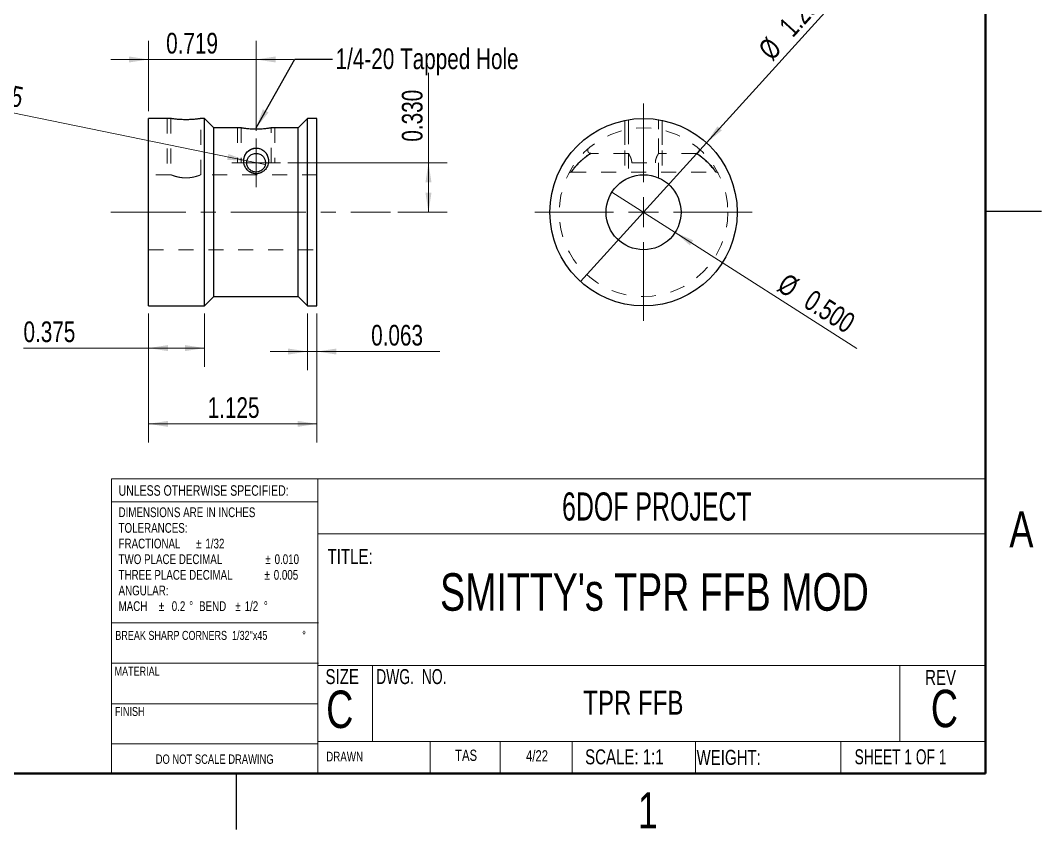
# Model space of a CAD drawing. Header units: inches. Extents: x 0 to 21.9, y 0.1 to 16.9.
# Drawn here: x 15.06 to 21.88, y 0.12 to 5.52 of the extents above; entities that cross this region are included whole.
import ezdxf

# ---------------------------------------------------------------- set-up
doc = ezdxf.new("R2010")
doc.units = ezdxf.units.IN
doc.header["$MEASUREMENT"] = 0
for name, pattern in [('CENTERX2', [0.8, 0.5, -0.1, 0.1, -0.1]), ('HIDDEN', [0.075, 0.05, -0.025]), ('PHANTOM', [0.5, 0.25, -0.05, 0.05, -0.05, 0.05, -0.05])]:
    doc.linetypes.add(name, pattern=pattern)
doc.layers.add('OBJECT', color=7, linetype='Continuous', lineweight=25)
doc.styles.add('SLDTEXTSTYLE0', font='TXT', dxfattribs={"width": 0.75})
doc.styles.add('SLDTEXTSTYLE1', font='TXT', dxfattribs={"width": 0.6875})
doc.styles.add('SLDTEXTSTYLE2', font='TXT', dxfattribs={"width": 0.694444})
doc.styles.add('SLDTEXTSTYLE3', font='TXT', dxfattribs={"width": 0.663})
doc.dimstyles.new('SLDDIMSTYLE1', dxfattribs={"dimtxt": 0.137795, "dimasz": 0.13, "dimexe": 0, "dimexo": 0.0625, "dimgap": 0.034449, "dimtad": 1, "dimdec": 3, "dimrnd": 1e-09, "dimzin": 12, "dimdsep": 46, "dimtxsty": 'SLDTEXTSTYLE0', "dimsah": 1, "dimcen": 0.09, "dimadec": 0, "dimazin": 3, "dimtfac": 1, "dimtdec": 3, "dimtofl": 0, "dimtmove": 0, "dimatfit": 3, "dimfxl": 1, "dimfrac": 2, "dimtolj": 1, "dimtzin": 12, "dimarcsym": 0})
doc.dimstyles.new('SLDDIMSTYLE12', dxfattribs={"dimtxt": 0.137795, "dimasz": 0.13, "dimexe": 0, "dimexo": 0.0625, "dimgap": 0.034449, "dimtad": 1, "dimdec": 3, "dimrnd": 1e-09, "dimzin": 0, "dimdsep": 46, "dimtxsty": 'SLDTEXTSTYLE0', "dimsah": 1, "dimcen": 0.09, "dimadec": 0, "dimazin": 0, "dimtfac": 1, "dimtdec": 3, "dimtofl": 0, "dimtmove": 0, "dimatfit": 3, "dimfxl": 1, "dimfrac": 2, "dimtolj": 1, "dimtzin": 12, "dimarcsym": 0})
doc.dimstyles.new('SLDDIMSTYLE13', dxfattribs={"dimtxt": 0.137795, "dimasz": 0.13, "dimexe": 0, "dimexo": 0.0625, "dimgap": 0.034449, "dimtad": 1, "dimdec": 3, "dimrnd": 1e-09, "dimdsep": 46, "dimtxsty": 'SLDTEXTSTYLE0', "dimsah": 1, "dimcen": 0.09, "dimadec": 0, "dimazin": 2, "dimtfac": 1, "dimtdec": 3, "dimtofl": 0, "dimtmove": 0, "dimatfit": 3, "dimfxl": 1, "dimfrac": 2, "dimtolj": 1, "dimtzin": 12, "dimarcsym": 0})
doc.dimstyles.new('SLDDIMSTYLE14', dxfattribs={"dimtxt": 0.137795, "dimasz": 0.13, "dimexe": 0, "dimexo": 0.0625, "dimgap": 0.034449, "dimtad": 1, "dimdec": 3, "dimrnd": 1e-09, "dimzin": 4, "dimdsep": 46, "dimtxsty": 'SLDTEXTSTYLE0', "dimblk1": 'NONE', "dimsah": 1, "dimcen": 0, "dimadec": 0, "dimazin": 1, "dimtfac": 1, "dimtdec": 3, "dimtmove": 0, "dimatfit": 3, "dimldrblk": 'NONE', "dimfxl": 1, "dimfrac": 2, "dimtolj": 1, "dimtzin": 12, "dimarcsym": 0})
doc.dimstyles.new('SLDDIMSTYLE15', dxfattribs={"dimtxt": 0.137795, "dimasz": 0.13, "dimexe": 0, "dimexo": 0.0625, "dimgap": 0.034449, "dimtad": 1, "dimdec": 3, "dimrnd": 1e-09, "dimzin": 0, "dimdsep": 46, "dimtxsty": 'SLDTEXTSTYLE0', "dimblk1": 'NONE', "dimsah": 1, "dimcen": 0, "dimadec": 0, "dimazin": 0, "dimtfac": 1, "dimtdec": 3, "dimtmove": 0, "dimatfit": 3, "dimldrblk": 'NONE', "dimfxl": 1, "dimfrac": 2, "dimtolj": 1, "dimtzin": 12, "dimarcsym": 0})
doc.dimstyles.new('SLDDIMSTYLE5', dxfattribs={"dimtxt": 0.137795, "dimasz": 0.13, "dimexe": 0, "dimexo": 0.0625, "dimgap": 0.034449, "dimtad": 1, "dimdec": 3, "dimrnd": 1e-09, "dimdsep": 46, "dimtxsty": 'SLDTEXTSTYLE0', "dimblk1": 'NONE', "dimsah": 1, "dimcen": 0, "dimadec": 0, "dimazin": 2, "dimtfac": 1, "dimtdec": 3, "dimtmove": 0, "dimatfit": 3, "dimldrblk": 'NONE', "dimfxl": 1, "dimfrac": 2, "dimtolj": 1, "dimtzin": 12, "dimarcsym": 0})
doc.dimstyles.new('SLDDIMSTYLE7', dxfattribs={"dimtxt": 0.18, "dimasz": 0.13, "dimexe": 0, "dimexo": 0.0625, "dimgap": 0, "dimtad": 0, "dimtih": 1, "dimtoh": 1, "dimdec": 0, "dimrnd": 1e-09, "dimzin": 0, "dimdsep": 46, "dimtxsty": 'Standard', "dimsah": 1, "dimcen": 0.09, "dimadec": 0, "dimazin": 0, "dimtfac": 0.13, "dimtdec": 0, "dimtofl": 0, "dimtmove": 0, "dimatfit": 3, "dimfxl": 1, "dimfrac": 2, "dimtolj": 1, "dimtzin": 0, "dimarcsym": 0})
doc.dimstyles.new('SLDDIMSTYLE8', dxfattribs={"dimtxt": 0.137795, "dimasz": 0.13, "dimexe": 0, "dimexo": 0.0625, "dimgap": 0.034449, "dimtad": 1, "dimdec": 3, "dimrnd": 1e-09, "dimdsep": 46, "dimtxsty": 'SLDTEXTSTYLE0', "dimsah": 1, "dimcen": 0.09, "dimadec": 0, "dimazin": 2, "dimtfac": 1, "dimtdec": 3, "dimtmove": 0, "dimatfit": 0, "dimfxl": 1, "dimfrac": 2, "dimtolj": 1, "dimtzin": 12, "dimarcsym": 0})

# ---------------------------------------------------------------- blocks, each defined once
blk = doc.blocks.new('_D_31')
at = {"color": 7, "linetype": 'Continuous', "lineweight": 0}
for p, q in [((17.7832, 4.5722), (17.7832, 5.171)), ((16.8455, 4.5722), (17.9082, 4.5722)), ((17.7832, 4.2422), (17.7832, 4.5722)), ((17.5795, 4.2422), (17.9082, 4.2422))]:
    blk.add_line(p, q, dxfattribs=at)
at = {"color": 7, "linetype": 'Continuous', "lineweight": 18}
for points in [[(17.7832, 4.5722), (17.7632, 4.4422), (17.8032, 4.4422)], [(17.7832, 4.2422), (17.8032, 4.3722), (17.7632, 4.3722)]]:
    blk.add_solid(points, dxfattribs=at)
at = {"color": 7, "linetype": 'Continuous', "lineweight": 18, "insert": (17.6056, 4.7128), "char_height": 0.1378, "attachment_point": 1, "rotation": 90, "style": 'SLDTEXTSTYLE0'}
blk.add_mtext('0.330', dxfattribs=at)
blk = doc.blocks.new('_D_32')
at = {"color": 7, "linetype": 'Continuous', "lineweight": 0}
for q in [(14.5099, 5.0082), (16.6942, 4.5596)]:
    blk.add_line((16.5717, 4.5848), q, dxfattribs=at)
at = {"color": 7, "linetype": 'Continuous', "lineweight": 18}
blk.add_solid([(16.5717, 4.5848), (16.4484, 4.6305), (16.4404, 4.5913)], dxfattribs=at)
at = {"color": 7, "linetype": 'Continuous', "lineweight": 18, "char_height": 0.1378, "attachment_point": 1, "rotation": 348.39497, "style": 'SLDTEXTSTYLE0'}
for s, insert in [('%%c', (14.5456, 5.182)), ('0.125', (14.7496, 5.1423))]:
    blk.add_mtext(s, dxfattribs=dict(at, insert=insert))
blk = doc.blocks.new('_None')
blk = doc.blocks.new('_D_33')
at = {"color": 7, "linetype": 'Continuous', "lineweight": 0}
for p, q in [((15.9142, 3.5672), (15.9142, 2.7057)), ((17.0392, 3.5672), (17.0392, 2.7057)), ((15.9142, 2.8307), (17.0392, 2.8307))]:
    blk.add_line(p, q, dxfattribs=at)
at = {"color": 7, "linetype": 'Continuous', "lineweight": 18}
for points in [[(15.9142, 2.8307), (16.0442, 2.8107), (16.0442, 2.8507)], [(17.0392, 2.8307), (16.9092, 2.8507), (16.9092, 2.8107)]]:
    blk.add_solid(points, dxfattribs=at)
at = {"color": 7, "linetype": 'Continuous', "lineweight": 18, "insert": (16.3095, 3.0083), "char_height": 0.1378, "attachment_point": 1, "style": 'SLDTEXTSTYLE0'}
blk.add_mtext('1.125', dxfattribs=at)
blk = doc.blocks.new('_D_34')
at = {"color": 7, "linetype": 'Continuous', "lineweight": 0}
for p, q in [((16.9767, 3.5672), (16.9767, 3.1881)), ((17.0392, 3.5672), (17.0392, 3.1881)), ((16.9767, 3.3131), (16.7267, 3.3131)), ((16.9767, 3.3131), (17.0392, 3.3131)), ((17.0392, 3.3131), (17.8589, 3.3131))]:
    blk.add_line(p, q, dxfattribs=at)
at = {"color": 7, "linetype": 'Continuous', "lineweight": 18}
for points in [[(16.9767, 3.3131), (16.8467, 3.3331), (16.8467, 3.2931)], [(17.0392, 3.3131), (17.1692, 3.2931), (17.1692, 3.3331)]]:
    blk.add_solid(points, dxfattribs=at)
at = {"color": 7, "linetype": 'Continuous', "lineweight": 18, "insert": (17.4007, 3.4908), "char_height": 0.1378, "attachment_point": 1, "style": 'SLDTEXTSTYLE0'}
blk.add_mtext('0.063', dxfattribs=at)
blk = doc.blocks.new('_D_35')
at = {"color": 7, "linetype": 'Continuous', "lineweight": 0}
for p, q in [((15.9142, 3.5672), (15.9142, 3.2111)), ((16.2892, 3.5672), (16.2892, 3.2111)), ((15.9142, 3.3361), (15.0804, 3.3361)), ((15.9142, 3.3361), (16.2892, 3.3361))]:
    blk.add_line(p, q, dxfattribs=at)
at = {"color": 7, "linetype": 'Continuous', "lineweight": 18}
for points in [[(15.9142, 3.3361), (16.0442, 3.3161), (16.0442, 3.3561)], [(16.2892, 3.3361), (16.1592, 3.3561), (16.1592, 3.3161)]]:
    blk.add_solid(points, dxfattribs=at)
at = {"color": 7, "linetype": 'Continuous', "lineweight": 18, "insert": (15.0804, 3.5137), "char_height": 0.1378, "attachment_point": 1, "style": 'SLDTEXTSTYLE0'}
blk.add_mtext('0.375', dxfattribs=at)
blk = doc.blocks.new('_D_36')
at = {"color": 7, "linetype": 'Continuous', "lineweight": 0}
for p, q in [((15.9142, 4.9172), (15.9142, 5.3859)), ((16.633, 4.7847), (16.633, 5.3859)), ((15.9142, 5.2609), (15.6642, 5.2609)), ((15.9142, 5.2609), (16.633, 5.2609)), ((16.633, 5.2609), (16.883, 5.2609))]:
    blk.add_line(p, q, dxfattribs=at)
at = {"color": 7, "linetype": 'Continuous', "lineweight": 18}
for points in [[(15.9142, 5.2609), (15.7842, 5.2809), (15.7842, 5.2409)], [(16.633, 5.2609), (16.763, 5.2409), (16.763, 5.2809)]]:
    blk.add_solid(points, dxfattribs=at)
at = {"color": 7, "linetype": 'Continuous', "lineweight": 18, "insert": (16.0325, 5.4385), "char_height": 0.1378, "attachment_point": 1, "style": 'SLDTEXTSTYLE0'}
blk.add_mtext('0.719', dxfattribs=at)
blk = doc.blocks.new('SW_CENTERMARKSYMBOL_11')
at = {"color": 0, "linetype": 'Continuous', "lineweight": 18}
for p, q in [((0, 0.1), (0, 0.1625)), ((0, 0), (0, 0.1)), ((-0.1, 0), (-0.1625, 0)), ((0, 0), (-0.1, 0)), ((0, 0), (0, -0.1)), ((0, 0), (0.1, 0)), ((0.1, 0), (0.1625, 0)), ((0, -0.1), (0, -0.1625))]:
    blk.add_line(p, q, dxfattribs=at)
blk = doc.blocks.new('_D_37')
at = {"color": 7, "linetype": 'Continuous', "lineweight": 0}
for q in [(20.5536, 5.7132), (18.7986, 3.7794)]:
    blk.add_line((19.6387, 4.705), q, dxfattribs=at)
at = {"color": 7, "linetype": 'Continuous', "lineweight": 18}
blk.add_solid([(19.6387, 4.705), (19.7408, 4.7879), (19.7112, 4.8147)], dxfattribs=at)
at = {"color": 7, "linetype": 'Continuous', "lineweight": 18, "char_height": 0.1378, "attachment_point": 1, "rotation": 47.77483, "style": 'SLDTEXTSTYLE0'}
for s, insert in [('1.250', (20.1128, 5.4946)), ('%%c', (19.9747, 5.3393))]:
    blk.add_mtext(s, dxfattribs=dict(at, insert=insert))
blk = doc.blocks.new('_D_38')
at = {"color": 7, "linetype": 'Continuous', "lineweight": 0}
for q in [(19.0078, 4.3766), (20.6421, 3.3344)]:
    blk.add_line((19.4294, 4.1078), q, dxfattribs=at)
at = {"color": 7, "linetype": 'Continuous', "lineweight": 18}
blk.add_solid([(19.4294, 4.1078), (19.5283, 4.021), (19.5498, 4.0547)], dxfattribs=at)
at = {"color": 7, "linetype": 'Continuous', "lineweight": 18, "char_height": 0.1378, "attachment_point": 1, "rotation": 327.47101, "style": 'SLDTEXTSTYLE0'}
for s, insert in [('%%c', (20.1759, 3.8419)), ('0.500', (20.3522, 3.732))]:
    blk.add_mtext(s, dxfattribs=dict(at, insert=insert))
blk = doc.blocks.new('SW_CENTERMARKSYMBOL_12')
at = {"color": 0, "linetype": 'Continuous', "lineweight": 18}
for p, q in [((0, 0.2), (0, 0.725)), ((0, 0), (0, 0.1)), ((-0.2, 0), (-0.725, 0)), ((0, 0), (-0.1, 0)), ((0, 0), (0, -0.1)), ((0, 0), (0.1, 0)), ((0.2, 0), (0.725, 0)), ((0, -0.2), (0, -0.725))]:
    blk.add_line(p, q, dxfattribs=at)

msp = doc.modelspace()

# ---------------------------------------------------------------- linework, layer by layer
at = {"color": 7, "linetype": 'Continuous', "lineweight": 50}
for p, q in [((21.5, 16.5), (21.5, 0.5)), ((21.5, 0.5), (0.5, 0.5))]:
    msp.add_line(p, q, dxfattribs=at)
at = {"color": 7, "linetype": 'HIDDEN', "lineweight": 18}
for p, q in [((16.0392, 4.86721), (16.0392, 4.49221)), ((16.0637, 4.86721), (16.0637, 4.49211)), ((16.15826, 4.85916), (16.16715, 4.85911)), ((16.2647, 4.49207), (16.26463, 4.86721)), ((16.2892, 4.86721), (16.2892, 4.49221)), ((19.09363, 4.85458), (19.09363, 4.45872)), ((19.11813, 4.85908), (19.11813, 4.79566)), ((19.31913, 4.79571), (19.31913, 4.85913)), ((19.34363, 4.85458), (19.34363, 4.45872)), ((16.50795, 4.80471), (16.50795, 4.57221)), ((16.53245, 4.80471), (16.53245, 4.57221)), ((16.62686, 4.79575), (16.63564, 4.79569)), ((16.73345, 4.57221), (16.73345, 4.80471)), ((16.75795, 4.80471), (16.75795, 4.57221)), ((19.09363, 4.79065), (19.09363, 4.63471)), ((19.11813, 4.79566), (19.11813, 4.63458)), ((19.31913, 4.63458), (19.31913, 4.79571)), ((19.34363, 4.79065), (19.34363, 4.63471)), ((18.86585, 4.63443), (18.86583, 4.63442)), ((19.11821, 4.63471), (18.86585, 4.63471)), ((19.11813, 4.63458), (19.11813, 4.47112)), ((19.57129, 4.63478), (19.31904, 4.63471)), ((19.31913, 4.47119), (19.31913, 4.63458)), ((16.53245, 4.57221), (16.57045, 4.57221)), ((16.69545, 4.57221), (16.73345, 4.57221)), ((19.13992, 4.57221), (19.29733, 4.57221)), ((18.73601, 4.50991), (18.73601, 4.50991)), ((18.73602, 4.50971), (19.70136, 4.50971)), ((16.06397, 4.49221), (15.9142, 4.49221)), ((16.16525, 4.47116), (16.15502, 4.47144)), ((17.0392, 4.49221), (16.26434, 4.49221)), ((15.9142, 3.99221), (17.0392, 3.99221))]:
    msp.add_line(p, q, dxfattribs=at)
at = {"color": 7, "linetype": 'CENTERX2', "lineweight": 18}
msp.add_line((15.6642, 4.24221), (17.52947, 4.24221), dxfattribs=at)
at = {"color": 131, "linetype": 'Continuous', "lineweight": 25}
for p, q in [((21.5, 4.25), (21.875, 4.25)), ((16.5, 0.5), (16.5, 0.125))]:
    msp.add_line(p, q, dxfattribs=at)
at = {"color": 7, "linetype": 'Continuous', "lineweight": 18}
for p, q in [((15.66826, 0.5), (15.66826, 2.46435)), ((17.0452, 2.46435), (17.0452, 0.5)), ((17.0452, 2.31001), (15.66826, 2.31001)), ((17.0452, 2.0972), (21.5, 2.0972)), ((15.66826, 1.50372), (17.04971, 1.50372)), ((15.66826, 1.23372), (17.04971, 1.23372)), ((17.0452, 1.21986), (21.5, 1.21986)), ((17.40935, 1.21986), (17.40935, 0.71289)), ((20.92806, 1.21986), (20.92806, 0.71289)), ((15.66826, 0.96372), (17.0452, 0.96372)), ((17.0452, 0.71289), (21.5, 0.71289)), ((18.74128, 0.71289), (18.74128, 0.5)), ((19.56442, 0.71289), (19.56442, 0.5)), ((20.53633, 0.71289), (20.53633, 0.5))]:
    msp.add_line(p, q, dxfattribs=at)
at = {"color": 131, "linetype": 'Continuous', "lineweight": 18}
for p, q in [((15.66826, 2.46435), (21.5, 2.46435)), ((15.66826, 0.69627), (17.0452, 0.69627)), ((17.7937, 0.71289), (17.7937, 0.5)), ((18.26223, 0.71289), (18.26223, 0.5))]:
    msp.add_line(p, q, dxfattribs=at)
at = {"color": 7, "linetype": 'HIDDEN', "lineweight": 18}
msp.add_circle((19.21863, 4.24221), 0.5625, dxfattribs=at)
at = {"color": 8, "linetype": 'PHANTOM', "lineweight": 18}
msp.add_open_spline([(16.71461, 4.57221), (16.7132, 4.562), (16.70998, 4.55178), (16.70204, 4.53729), (16.69883, 4.53255), (16.69149, 4.52382), (16.68734, 4.51976), (16.67795, 4.51242), (16.67271, 4.50916), (16.66168, 4.50394), (16.65574, 4.5019), (16.64341, 4.49927), (16.63716, 4.4987), (16.62452, 4.49903), (16.6182, 4.49997), (16.60616, 4.50322), (16.60029, 4.50558), (16.58953, 4.51137), (16.58455, 4.51484), (16.57555, 4.52264), (16.57161, 4.52689), (16.5647, 4.53597), (16.56176, 4.5408), (16.55457, 4.55552), (16.55181, 4.56588), (16.54989, 4.5861), (16.5507, 4.59613), (16.55534, 4.61498), (16.55924, 4.62403), (16.56721, 4.6363), (16.57023, 4.64019), (16.57711, 4.64755), (16.58101, 4.65106), (16.58961, 4.65737), (16.59431, 4.66019), (16.60482, 4.66501), (16.61043, 4.66692), (16.62253, 4.66947), (16.62887, 4.67007), (16.64163, 4.6697), (16.64789, 4.66874), (16.65963, 4.66557), (16.66511, 4.66337), (16.67504, 4.65818), (16.67961, 4.65513), (16.68777, 4.64853), (16.6914, 4.64497), (16.69791, 4.63736), (16.7008, 4.63329), (16.70826, 4.62068), (16.71171, 4.61168), (16.71564, 4.5924), (16.71603, 4.58243), (16.71461, 4.57221)], degree=3, knots=[0, 0, 0, 0, 0.0625, 0.0625, 0.09375, 0.09375, 0.125, 0.125, 0.15625, 0.15625, 0.1875, 0.1875, 0.21875, 0.21875, 0.25, 0.25, 0.28125, 0.28125, 0.3125, 0.3125, 0.34375, 0.34375, 0.375, 0.375, 0.4375, 0.4375, 0.5, 0.5, 0.5625, 0.5625, 0.59375, 0.59375, 0.625, 0.625, 0.65625, 0.65625, 0.6875, 0.6875, 0.71875, 0.71875, 0.75, 0.75, 0.78125, 0.78125, 0.8125, 0.8125, 0.84375, 0.84375, 0.875, 0.875, 0.9375, 0.9375, 1, 1, 1, 1], dxfattribs=at)
at = {"color": 7, "linetype": 'HIDDEN', "lineweight": 18}
for points, knots in [([(18.86582, 4.63459), (18.8658, 4.63458), (18.86437, 4.63444), (18.86142, 4.63504), (18.85714, 4.63647), (18.85316, 4.63907), (18.84982, 4.6426), (18.84749, 4.64673), (18.84626, 4.651), (18.84597, 4.65499), (18.84639, 4.65859), (18.84731, 4.6617), (18.84853, 4.66428), (18.84982, 4.66629), (18.85093, 4.66766), (18.8517, 4.66848), (18.85195, 4.66873), (18.85203, 4.66881)], [0, 0, 0, 0, 0.00088701, 0.09115531, 0.18670736, 0.28692835, 0.3888453, 0.49244657, 0.58491246, 0.66874467, 0.74490547, 0.81346053, 0.87390315, 0.9251475, 0.96488497, 0.98805581, 1, 1, 1, 1]), ([(19.11813, 4.63458), (19.11818, 4.63462), (19.11803, 4.63487), (19.11865, 4.63387), (19.11995, 4.63175), (19.12202, 4.62826), (19.12468, 4.62358), (19.12785, 4.61757), (19.13142, 4.61002), (19.13501, 4.60097), (19.13783, 4.59125), (19.1396, 4.5815), (19.13981, 4.57534), (19.13992, 4.57221)], [0, 0, 0, 0, 0.0188539, 0.1081837, 0.2001092, 0.2899817, 0.3819364, 0.4830405, 0.5864563, 0.7000061, 0.8172591, 0.9071756, 1, 1, 1, 1]), ([(19.29733, 4.57221), (19.29743, 4.57527), (19.29765, 4.58151), (19.29928, 4.59048), (19.30162, 4.59895), (19.30457, 4.60699), (19.30792, 4.61456), (19.31148, 4.62159), (19.31485, 4.62762), (19.31739, 4.63191), (19.31891, 4.63436), (19.319, 4.63451), (19.31913, 4.63458)], [0, 0, 0, 0, 0.0909118, 0.1849877, 0.2757837, 0.3686641, 0.4715445, 0.5767963, 0.6912118, 0.8096804, 0.9122906, 1, 1, 1, 1]), ([(19.58508, 4.66889), (19.58536, 4.6686), (19.58643, 4.66752), (19.58826, 4.66505), (19.59003, 4.66136), (19.591, 4.65715), (19.59107, 4.6528), (19.59017, 4.64839), (19.58818, 4.64408), (19.58515, 4.64029), (19.5814, 4.6374), (19.57738, 4.63561), (19.57399, 4.63478), (19.57198, 4.63478), (19.57129, 4.63478)], [0, 0, 0, 0, 0.0260554, 0.0991035, 0.1944052, 0.2865329, 0.3739417, 0.4709093, 0.5722167, 0.6751197, 0.7790253, 0.8718466, 0.9560388, 1, 1, 1, 1]), ([(18.71891, 4.50036), (18.71898, 4.50047), (18.71919, 4.5008), (18.72005, 4.50206), (18.72179, 4.50412), (18.72469, 4.50655), (18.72844, 4.50851), (18.73233, 4.50967), (18.73488, 4.5097), (18.73602, 4.50971)], [0, 0, 0, 0, 0.0307558, 0.0934434, 0.2292068, 0.4229442, 0.6335503, 0.8369776, 1, 1, 1, 1]), ([(19.70133, 4.50996), (19.70139, 4.50997), (19.70278, 4.51012), (19.70542, 4.50962), (19.70893, 4.50859), (19.71188, 4.50705), (19.71424, 4.50532), (19.71602, 4.50359), (19.71725, 4.50209), (19.71799, 4.50103), (19.71831, 4.50052), (19.71839, 4.50039), (19.71841, 4.50034)], [0, 0, 0, 0, 0.0077962, 0.1989145, 0.3726455, 0.5294261, 0.6683505, 0.7872726, 0.8818146, 0.9452199, 0.9802706, 1, 1, 1, 1]), ([(16.06397, 4.49211), (16.06389, 4.49214), (16.06354, 4.49228), (16.06556, 4.49147), (16.06995, 4.48975), (16.07676, 4.48722), (16.08584, 4.4841), (16.09719, 4.48063), (16.11074, 4.47714), (16.12602, 4.4741), (16.14265, 4.47193), (16.15555, 4.47117), (16.16281, 4.47113), (16.1642, 4.47112)], [0, 0, 0, 0, 0.0290345, 0.13265, 0.2302157, 0.3303887, 0.4323606, 0.5369548, 0.645147, 0.7565223, 0.8633373, 0.9737795, 1, 1, 1, 1]), ([(16.1642, 4.47112), (16.16951, 4.47123), (16.1803, 4.47145), (16.19591, 4.47315), (16.21072, 4.47566), (16.22437, 4.47879), (16.23676, 4.48226), (16.24741, 4.48572), (16.25601, 4.48882), (16.26171, 4.49101), (16.26457, 4.49216), (16.2644, 4.49209), (16.26434, 4.49207)], [0, 0, 0, 0, 0.0998301, 0.202729, 0.3025148, 0.4049293, 0.5099297, 0.6177383, 0.7266483, 0.8390297, 0.9425425, 1, 1, 1, 1])]:
    msp.add_open_spline(points, degree=3, knots=knots, dxfattribs=at)
at = {"layer": 'OBJECT'}
for p, q in [((16.06404, 4.86721), (15.9142, 4.86721)), ((15.9142, 4.24221), (15.9142, 4.86721)), ((16.2892, 4.86721), (16.26463, 4.86721)), ((16.3517, 4.80471), (16.2892, 4.86721)), ((16.2892, 4.24221), (16.2892, 4.86721)), ((16.9767, 4.86721), (16.9142, 4.80471)), ((17.0392, 4.86721), (16.9767, 4.86721)), ((16.9767, 4.24221), (16.9767, 4.86721)), ((17.0392, 4.24221), (17.0392, 4.86721)), ((16.53279, 4.80471), (16.3517, 4.80471)), ((16.3517, 4.24221), (16.3517, 4.80471)), ((16.9142, 4.80471), (16.73335, 4.80471)), ((16.9142, 4.24221), (16.9142, 4.80471)), ((15.9142, 3.61721), (15.9142, 4.24221)), ((16.2892, 3.61721), (16.2892, 4.24221)), ((16.3517, 3.67971), (16.3517, 4.24221)), ((16.9142, 3.67971), (16.9142, 4.24221)), ((16.9767, 3.61721), (16.9767, 4.24221)), ((17.0392, 3.61721), (17.0392, 4.24221)), ((15.9142, 3.61721), (16.2892, 3.61721)), ((16.2892, 3.61721), (16.3517, 3.67971)), ((16.3517, 3.67971), (16.9142, 3.67971)), ((16.9142, 3.67971), (16.9767, 3.61721)), ((16.9767, 3.61721), (17.0392, 3.61721))]:
    msp.add_line(p, q, dxfattribs=at)
for radius in [0.625, 0.25]:
    msp.add_circle((19.21863, 4.24221), radius, dxfattribs=at)
for points, knots in [([(16.1642, 4.85908), (16.15867, 4.85912), (16.14745, 4.85921), (16.13118, 4.8599), (16.1157, 4.86092), (16.10168, 4.86219), (16.08926, 4.86358), (16.07902, 4.86491), (16.07104, 4.86606), (16.06598, 4.86685), (16.06361, 4.86723), (16.06395, 4.86717), (16.06404, 4.86721)], [0, 0, 0, 0, 0.1049039, 0.2128746, 0.3177715, 0.4256641, 0.5314139, 0.6401951, 0.7464885, 0.8559152, 0.9612841, 1, 1, 1, 1]), ([(16.26463, 4.86721), (16.26443, 4.86717), (16.264, 4.8671), (16.25992, 4.86645), (16.25329, 4.86546), (16.24418, 4.86421), (16.23274, 4.86283), (16.2194, 4.86149), (16.20432, 4.86031), (16.18975, 4.85956), (16.1762, 4.85915), (16.16822, 4.8591), (16.1642, 4.85908)], [0, 0, 0, 0, 0.0985622, 0.206243, 0.3108168, 0.4183611, 0.5240563, 0.632778, 0.7390793, 0.8485114, 0.9237047, 1, 1, 1, 1]), ([(16.63295, 4.79566), (16.62743, 4.79571), (16.61623, 4.79581), (16.59998, 4.79657), (16.58453, 4.79771), (16.57053, 4.79912), (16.55812, 4.80066), (16.54786, 4.80214), (16.53985, 4.80342), (16.53476, 4.8043), (16.53237, 4.80473), (16.5327, 4.80467), (16.53279, 4.80471)], [0, 0, 0, 0, 0.1046813, 0.2124291, 0.3171018, 0.4247531, 0.5304778, 0.6392247, 0.7456249, 0.8551734, 0.9604359, 1, 1, 1, 1]), ([(16.73335, 4.80471), (16.73317, 4.80466), (16.7328, 4.80459), (16.72884, 4.8039), (16.72232, 4.80281), (16.71332, 4.80143), (16.70198, 4.7999), (16.68872, 4.7984), (16.67369, 4.79708), (16.65904, 4.79622), (16.64528, 4.79574), (16.63708, 4.79569), (16.63295, 4.79566)], [0, 0, 0, 0, 0.0952906, 0.2027041, 0.306972, 0.4141883, 0.5198216, 0.6284688, 0.7348841, 0.8444433, 0.9216214, 1, 1, 1, 1]), ([(16.71461, 4.57221), (16.71603, 4.58242), (16.71562, 4.59247), (16.71173, 4.61159), (16.70827, 4.62066), (16.69831, 4.6375), (16.69201, 4.64506), (16.67984, 4.65497), (16.67529, 4.65802), (16.66538, 4.66324), (16.65989, 4.66547), (16.64824, 4.66867), (16.64195, 4.66966), (16.62936, 4.67009), (16.62298, 4.66953), (16.61088, 4.66705), (16.60515, 4.66513), (16.5947, 4.6604), (16.58998, 4.6576), (16.58131, 4.65131), (16.57742, 4.64785), (16.57051, 4.64051), (16.56745, 4.63662), (16.56205, 4.62839), (16.55972, 4.62407), (16.55585, 4.61519), (16.55429, 4.61061), (16.55074, 4.59644), (16.5499, 4.58635), (16.55128, 4.57126), (16.55218, 4.56621), (16.55493, 4.55609), (16.55681, 4.55099), (16.56155, 4.54118), (16.56441, 4.53642), (16.57126, 4.52728), (16.57523, 4.52297), (16.58405, 4.51523), (16.58895, 4.51174), (16.59977, 4.5058), (16.60547, 4.50347), (16.61747, 4.50011), (16.62384, 4.49911), (16.63642, 4.49866), (16.6428, 4.4992), (16.65516, 4.50173), (16.66106, 4.5037), (16.67232, 4.50893), (16.67754, 4.51214), (16.687, 4.51946), (16.6913, 4.52362), (16.69873, 4.53241), (16.70192, 4.5371), (16.70729, 4.54686), (16.70943, 4.55184), (16.71273, 4.56194), (16.71391, 4.56711), (16.71461, 4.57221)], [0, 0, 0, 0, 0.0625, 0.0625, 0.125, 0.125, 0.1875, 0.1875, 0.21875, 0.21875, 0.25, 0.25, 0.28125, 0.28125, 0.3125, 0.3125, 0.34375, 0.34375, 0.375, 0.375, 0.40625, 0.40625, 0.4375, 0.4375, 0.46875, 0.46875, 0.5, 0.5, 0.5625, 0.5625, 0.59375, 0.59375, 0.625, 0.625, 0.65625, 0.65625, 0.6875, 0.6875, 0.71875, 0.71875, 0.75, 0.75, 0.78125, 0.78125, 0.8125, 0.8125, 0.84375, 0.84375, 0.875, 0.875, 0.90625, 0.90625, 0.9375, 0.9375, 0.96875, 0.96875, 1, 1, 1, 1]), ([(16.69482, 4.56332), (16.69587, 4.57064), (16.6956, 4.57768), (16.69288, 4.59127), (16.69047, 4.59761), (16.6836, 4.60947), (16.67909, 4.61504), (16.67049, 4.62233), (16.66726, 4.62462), (16.6601, 4.62866), (16.65618, 4.63042), (16.64728, 4.63323), (16.64249, 4.63419), (16.63234, 4.63492), (16.6272, 4.63464), (16.6125, 4.6321), (16.60447, 4.6284), (16.59466, 4.62176), (16.59172, 4.61932), (16.5865, 4.61419), (16.58421, 4.61149), (16.57813, 4.60301), (16.57509, 4.5968), (16.57115, 4.58373), (16.57021, 4.57678), (16.57066, 4.56604), (16.57111, 4.56241), (16.57273, 4.5551), (16.57389, 4.55139), (16.57853, 4.54049), (16.58323, 4.5333), (16.59614, 4.52092), (16.6045, 4.51569), (16.62336, 4.50966), (16.63381, 4.50892), (16.64865, 4.51151), (16.65349, 4.51298), (16.66238, 4.51686), (16.66659, 4.51933), (16.67401, 4.52486), (16.67725, 4.52791), (16.68293, 4.53443), (16.68538, 4.53795), (16.6914, 4.54861), (16.69377, 4.55601), (16.69482, 4.56332)], [0, 0, 0, 0, 0.0625, 0.0625, 0.125, 0.125, 0.1875, 0.1875, 0.21875, 0.21875, 0.25, 0.25, 0.28125, 0.28125, 0.3125, 0.3125, 0.375, 0.375, 0.40625, 0.40625, 0.4375, 0.4375, 0.5, 0.5, 0.5625, 0.5625, 0.59375, 0.59375, 0.625, 0.625, 0.6875, 0.6875, 0.75, 0.75, 0.8125, 0.8125, 0.84375, 0.84375, 0.875, 0.875, 0.90625, 0.90625, 0.9375, 0.9375, 1, 1, 1, 1]), ([(18.86583, 4.63442), (18.8659, 4.63447), (18.86601, 4.63454), (18.8646, 4.63363), (18.8623, 4.63212), (18.85795, 4.62923), (18.85215, 4.62527), (18.84317, 4.61894), (18.83136, 4.61015), (18.81732, 4.59892), (18.80359, 4.58702), (18.79131, 4.57555), (18.78029, 4.56447), (18.77107, 4.55458), (18.76288, 4.54523), (18.75604, 4.53699), (18.75019, 4.52955), (18.74544, 4.52325), (18.74162, 4.518), (18.73875, 4.51391), (18.73686, 4.51117), (18.7359, 4.50975), (18.73598, 4.50987), (18.73601, 4.50991)], [0, 0, 0, 0, 0.0219035, 0.0398642, 0.0742051, 0.1086239, 0.1544725, 0.2004053, 0.2816956, 0.3631124, 0.4379444, 0.5127548, 0.5722748, 0.6317585, 0.6822359, 0.7326752, 0.7767381, 0.8207671, 0.8611475, 0.9015019, 0.9406896, 0.9798638, 1, 1, 1, 1]), ([(18.77929, 4.56332), (18.78283, 4.56695), (18.78992, 4.57421), (18.80251, 4.58605), (18.81683, 4.59854), (18.83068, 4.60961), (18.84219, 4.6182), (18.85049, 4.62412), (18.85718, 4.62871), (18.8617, 4.63173), (18.86452, 4.63357), (18.8662, 4.63466), (18.86595, 4.6345), (18.86585, 4.63443)], [0, 0, 0, 0, 0.108076, 0.216202, 0.3683131, 0.5203703, 0.6183423, 0.7161821, 0.7888122, 0.8612617, 0.9115592, 0.9617786, 1, 1, 1, 1]), ([(19.65796, 4.56332), (19.66497, 4.55599), (19.67155, 4.54859), (19.68345, 4.53429), (19.68876, 4.52738), (19.69481, 4.51914), (19.69654, 4.51671), (19.69924, 4.51284), (19.70021, 4.51142), (19.70136, 4.50974), (19.70152, 4.50951), (19.701, 4.51027), (19.70031, 4.51129), (19.6982, 4.51435), (19.69674, 4.51643), (19.69318, 4.52139), (19.6911, 4.52421), (19.6864, 4.5304), (19.68374, 4.53379), (19.67812, 4.54073), (19.67512, 4.54431), (19.66562, 4.55526), (19.6588, 4.56261), (19.64459, 4.57688), (19.6371, 4.58389), (19.62225, 4.59695), (19.61474, 4.60313), (19.60382, 4.61164), (19.60025, 4.61434), (19.59331, 4.61945), (19.58992, 4.62188), (19.5836, 4.6263), (19.58069, 4.62828), (19.57566, 4.63165), (19.57359, 4.63301), (19.57106, 4.63466), (19.57066, 4.63492), (19.57183, 4.63415), (19.57334, 4.63318), (19.5797, 4.62897), (19.58607, 4.62465), (19.5995, 4.61496), (19.60668, 4.60953), (19.6215, 4.59757), (19.62894, 4.59122), (19.64001, 4.5811), (19.64369, 4.57761), (19.65092, 4.57056), (19.65445, 4.56699), (19.65796, 4.56332)], [0, 0, 0, 0, 0.0625, 0.0625, 0.125, 0.125, 0.15625, 0.15625, 0.1875, 0.1875, 0.21875, 0.21875, 0.25, 0.25, 0.28125, 0.28125, 0.3125, 0.3125, 0.34375, 0.34375, 0.375, 0.375, 0.4375, 0.4375, 0.5, 0.5, 0.5625, 0.5625, 0.59375, 0.59375, 0.625, 0.625, 0.65625, 0.65625, 0.6875, 0.6875, 0.71875, 0.71875, 0.75, 0.75, 0.8125, 0.8125, 0.875, 0.875, 0.9375, 0.9375, 0.96875, 0.96875, 1, 1, 1, 1]), ([(18.73601, 4.50991), (18.73599, 4.50989), (18.73593, 4.5098), (18.73692, 4.51125), (18.7389, 4.51413), (18.74117, 4.51735), (18.74434, 4.52175), (18.74874, 4.52769), (18.75586, 4.5368), (18.76409, 4.54666), (18.77203, 4.55563), (18.77725, 4.56116), (18.77929, 4.56332)], [0, 0, 0, 0, 0.0419692, 0.1397131, 0.2343855, 0.3291078, 0.3636417, 0.4982705, 0.6331218, 0.7720142, 0.9110589, 1, 1, 1, 1])]:
    msp.add_open_spline(points, degree=3, knots=knots, dxfattribs=at)

# ---------------------------------------------------------------- block references
at = {"color": 7, "linetype": 'Continuous', "lineweight": 0}
for name, p in [('SW_CENTERMARKSYMBOL_12', (19.21863, 4.24221)), ('SW_CENTERMARKSYMBOL_11', (16.63295, 4.57221))]:
    msp.add_blockref(name, p, dxfattribs=at)

# ---------------------------------------------------------------- texts
for s, insert, char_height, attachment_point, style in [('1/4-20 Tapped Hole', (17.16328, 5.33449), 0.1377953, 1, 'SLDTEXTSTYLE0'), ('UNLESS OTHERWISE SPECIFIED:', (15.71488, 2.42122), 0.07, 1, 'SLDTEXTSTYLE0'), ('6DOF PROJECT', (19.30738, 2.37356), 0.1875, 2, 'SLDTEXTSTYLE3'), ('DIMENSIONS ARE IN INCHES', (15.71488, 2.27368), 0.065, 1, 'SLDTEXTSTYLE0'), ('A', (21.74042, 2.24759), 0.24, 2, 'SLDTEXTSTYLE0'), ('TOLERANCES:', (15.71488, 2.16931), 0.065, 1, 'SLDTEXTSTYLE0'), ('FRACTIONAL', (15.71488, 2.06494), 0.065, 1, 'SLDTEXTSTYLE0'), ('%%p', (16.23247, 2.06494), 0.065, 1, 'SLDTEXTSTYLE0'), ('1/32', (16.29438, 2.06494), 0.065, 1, 'SLDTEXTSTYLE0'), ('TITLE:', (17.10984, 1.99597), 0.1, 1, 'SLDTEXTSTYLE0'), ('TWO PLACE DECIMAL', (15.71488, 1.96057), 0.065, 1, 'SLDTEXTSTYLE0'), ('%%p', (16.69432, 1.96057), 0.065, 1, 'SLDTEXTSTYLE0'), ('0.010', (16.75623, 1.96057), 0.065, 1, 'SLDTEXTSTYLE0'), ('THREE PLACE DECIMAL', (15.71488, 1.8562), 0.065, 1, 'SLDTEXTSTYLE0'), ('%%p', (16.68868, 1.8562), 0.065, 1, 'SLDTEXTSTYLE0'), ('0.005', (16.7506, 1.8562), 0.065, 1, 'SLDTEXTSTYLE0'), ("SMITTY's TPR FFB MOD", (19.29121, 1.83455), 0.25, 2, 'SLDTEXTSTYLE0'), ('ANGULAR:', (15.71488, 1.75183), 0.065, 1, 'SLDTEXTSTYLE0'), ('MACH', (15.71488, 1.64746), 0.065, 1, 'SLDTEXTSTYLE0'), ('%%p', (15.98349, 1.64746), 0.065, 1, 'SLDTEXTSTYLE0'), ('0.2', (16.06978, 1.64746), 0.065, 1, 'SLDTEXTSTYLE0'), ('%%d', (16.18637, 1.64746), 0.065, 1, 'SLDTEXTSTYLE0'), ('BEND', (16.25202, 1.64746), 0.065, 1, 'SLDTEXTSTYLE0'), ('%%p', (16.49415, 1.64746), 0.065, 1, 'SLDTEXTSTYLE0'), ('1/2', (16.55606, 1.64746), 0.065, 1, 'SLDTEXTSTYLE0'), ('%%d', (16.6846, 1.64746), 0.065, 1, 'SLDTEXTSTYLE0'), ('BREAK SHARP CORNERS  1/32"x45', (15.69327, 1.44993), 0.06, 1, 'SLDTEXTSTYLE0'), ('%%d', (16.9407, 1.44993), 0.06, 1, 'SLDTEXTSTYLE0'), ('MATERIAL', (15.6882, 1.21075), 0.06, 1, 'SLDTEXTSTYLE0'), ('SIZE', (17.09592, 1.1952), 0.1, 1, 'SLDTEXTSTYLE0'), ('DWG.  NO.', (17.43405, 1.1952), 0.1, 1, 'SLDTEXTSTYLE2'), ('REV', (21.09783, 1.18989), 0.1, 1, 'SLDTEXTSTYLE0'), ('C', (17.10061, 1.05214), 0.25, 1, 'SLDTEXTSTYLE0'), ('TPR FFB', (19.15059, 1.05112), 0.16, 2, 'SLDTEXTSTYLE0'), ('C', (21.22654, 1.05762), 0.25, 2, 'SLDTEXTSTYLE0'), ('FINISH', (15.69093, 0.94245), 0.06, 1, 'SLDTEXTSTYLE0'), ('DO NOT SCALE DRAWING', (16.35645, 0.62577), 0.0625, 2, 'SLDTEXTSTYLE0'), ('DRAWN', (17.10061, 0.64414), 0.065, 1, 'SLDTEXTSTYLE0'), ('TAS', (18.03447, 0.65814), 0.075, 2, 'SLDTEXTSTYLE0'), ('4/22', (18.50761, 0.65414), 0.075, 2, 'SLDTEXTSTYLE0'), ('SCALE: 1:1', (18.82869, 0.66003), 0.1, 1, 'SLDTEXTSTYLE0'), ('WEIGHT:', (19.57244, 0.6566), 0.1, 1, 'SLDTEXTSTYLE0'), ('SHEET 1 OF 1', (20.6272, 0.66035), 0.1, 1, 'SLDTEXTSTYLE1'), ('1', (19.24758, 0.37259), 0.24, 2, 'SLDTEXTSTYLE0')]:
    msp.add_mtext(s, dxfattribs=dict(at, insert=insert, char_height=char_height, attachment_point=attachment_point, style=style))

# ---------------------------------------------------------------- dimensions: what is measured, and where the dimension line sits
at = {"color": 7, "linetype": 'Continuous', "lineweight": 18}
for p1, p2, dimstyle, picture, middle in [((18.7986, 3.77939), (19.63865, 4.70503), 'SLDDIMSTYLE14', '_D_37', (20.33232, 5.46936)), ((16.69418, 4.55964), (16.57173, 4.58478), 'SLDDIMSTYLE5', '_D_32', (14.83281, 4.94189)), ((19.00785, 4.37664), (19.42941, 4.10778), 'SLDDIMSTYLE15', '_D_38', (20.36509, 3.51101))]:
    dim = msp.add_diameter_dim_2p(p1=p1, p2=p2, dimstyle=dimstyle, dxfattribs=at)
    dim.commit()
    dim.dimension.update_dxf_attribs({"geometry": picture, "text_midpoint": middle, "dimtype": 163})
for base, p1, p2, dimstyle, picture, middle in [((16.63295, 5.26091), (15.9142, 4.86721), (16.63295, 4.73471), 'SLDDIMSTYLE8', '_D_36', (16.26162, 5.26091)), ((16.2892, 3.3361), (15.9142, 3.61721), (16.2892, 3.61721), 'SLDDIMSTYLE13', '_D_35', (15.30951, 3.3361)), ((17.0392, 2.83069), (15.9142, 3.61721), (17.0392, 3.61721), 'SLDDIMSTYLE1', '_D_33', (16.53858, 2.83069)), ((17.0392034332, 3.3131295811), (16.9767034332, 3.6172112019), (17.0392034332, 3.6172112019), 'SLDDIMSTYLE8', '_D_34', (17.6298043847, 3.3131295811))]:
    dim = msp.add_linear_dim(base=base, p1=p1, p2=p2, dimstyle=dimstyle, dxfattribs=at)
    dim.commit()
    dim.dimension.update_dxf_attribs({"geometry": picture, "text_midpoint": middle, "dimtype": 160})
dim = msp.add_linear_dim(base=(17.78324, 4.57221), p1=(17.52947, 4.24221), p2=(16.79545, 4.57221), angle=90, dimstyle='SLDDIMSTYLE12', dxfattribs=at)
dim.commit()
dim.dimension.update_dxf_attribs({"geometry": '_D_31', "text_midpoint": (17.78324, 4.94189), "dimtype": 160})

# ---------------------------------------------------------------- leaders
at = {"color": 7, "linetype": 'Continuous', "lineweight": 0}
msp.add_leader([(16.63295, 4.80471), (16.89157, 5.26382), (17.14157, 5.26382)], dimstyle='SLDDIMSTYLE7', dxfattribs=at)

doc.saveas('drawing.dxf')
